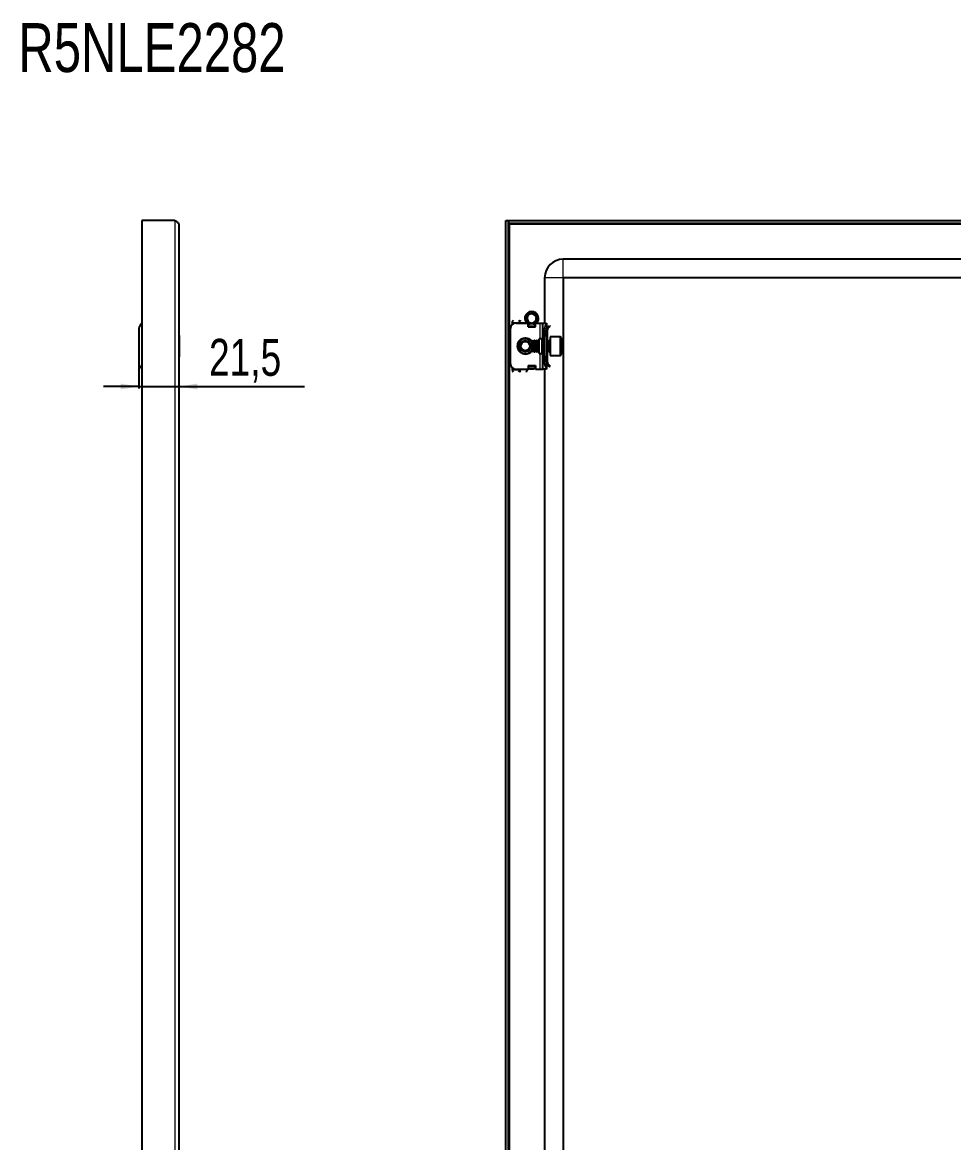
# Model space of a CAD drawing. Header units: millimetres. Extents: x -266 to 1713, y -979 to 1408.
# Drawn here: x 705 to 1209, y 802 to 1408 of the extents above; entities that cross this region are included whole.
import ezdxf

# ---------------------------------------------------------------- set-up
doc = ezdxf.new("R2010")
doc.units = ezdxf.units.MM
doc.layers.add('FORMAT', color=7, linetype='Continuous')
doc.styles.add('SLDTEXTSTYLE0', font='TXT', dxfattribs={"width": 0.75})
doc.dimstyles.new('SLDDIMSTYLE1', dxfattribs={"dimtxt": 20, "dimasz": 10, "dimexe": 0, "dimexo": 0.0625, "dimgap": 5, "dimtad": 2, "dimdec": 1, "dimrnd": 1e-09, "dimzin": 12, "dimdsep": 46, "dimtxsty": 'SLDTEXTSTYLE0', "dimsah": 1, "dimcen": 0.09, "dimadec": 0, "dimazin": 3, "dimtfac": 1, "dimtmove": 0, "dimatfit": 0, "dimfxl": 0, "dimfrac": 2, "dimtolj": 1, "dimtzin": 12, "dimarcsym": 0})

# ---------------------------------------------------------------- blocks, each defined once
blk = doc.blocks.new('_D_4')
at = {"layer": 'FORMAT'}
for p, q in [((768.38, 1223.24), (768.38, 1209.92)), ((768.38, 1210.92), (749.14, 1210.92)), ((768.38, 1210.92), (789.88, 1210.92)), ((789.88, 1210.92), (857.99, 1210.92))]:
    blk.add_line(p, q, dxfattribs=at)
for points in [[(768.38, 1210.92), (758.38, 1212.46), (758.38, 1209.38)], [(789.88, 1210.92), (799.88, 1209.38), (799.88, 1212.46)]]:
    blk.add_solid(points, dxfattribs=at)
at = {"layer": 'FORMAT', "insert": (806.27, 1236.7), "char_height": 20, "attachment_point": 1, "style": 'SLDTEXTSTYLE0'}
blk.add_mtext('21,5', dxfattribs=at)

msp = doc.modelspace()

# ---------------------------------------------------------------- linework, layer by layer
at = {"color": 7, "linetype": 'Continuous', "lineweight": 25}
for p, q in [((769.88, 1300.75), (769.88, -860.25)), ((787.78, 1300.75), (769.88, 1300.75)), ((789.88, 1298.65), (789.88, -858.15)), ((966.84, 1300.75), (968.34, 1300.75)), ((966.84, -860.25), (966.84, 1300.75)), ((968.34, -860.25), (968.34, 1300.75)), ((968.54, 1299.25), (968.54, 1300.75)), ((968.54, 1300.75), (1711.14, 1300.75)), ((968.54, 1299.25), (1711.14, 1299.25)), ((1681.84, 1279.75), (997.84, 1279.75)), ((987.84, 1269.75), (987.84, 1245.25)), ((997.84, 1269.75), (997.84, -829.25)), ((1681.84, 1269.75), (997.84, 1269.75)), ((977.84, 1247.84), (977.87, 1248.1)), ((977.84, 1247.64), (977.87, 1247.88)), ((977.84, 1247.84), (977.84, 1247.79)), ((977.86, 1248.05), (977.85, 1248)), ((977.89, 1248.26), (977.88, 1248.21)), ((977.93, 1248.45), (977.92, 1248.41)), ((977.93, 1248.45), (978, 1248.69)), ((977.98, 1248.64), (977.97, 1248.6)), ((978.64, 1249.78), (978.61, 1249.75)), ((979.22, 1250.27), (979.42, 1250.39)), ((979.39, 1250.38), (979.35, 1250.35)), ((979.4, 1250.31), (979.35, 1250.35)), ((979.39, 1250.38), (979.62, 1250.46)), ((979.58, 1250.47), (979.53, 1250.45)), ((979.77, 1250.55), (979.72, 1250.53)), ((979.77, 1250.55), (980, 1250.62)), ((979.96, 1250.62), (979.92, 1250.6)), ((980.15, 1250.67), (980.11, 1250.66)), ((981.04, 1250.74), (980.3, 1250.67)), ((982.54, 1250.23), (982.5, 1250.25)), ((982.71, 1250.1), (982.67, 1250.13)), ((982.86, 1249.97), (982.83, 1250)), ((983, 1249.83), (982.97, 1249.86)), ((983, 1249.83), (983.12, 1249.7)), ((983.12, 1249.71), (983.1, 1249.73)), ((983.13, 1248.62), (983.3, 1248.21)), ((768.38, 1242.25), (768.38, 1223.25)), ((969.34, 1223.25), (969.34, 1242.25)), ((970.34, 1245.5), (970.34, 1244.49)), ((972.34, 1245.25), (978.84, 1245.25)), ((977.84, 1247.64), (977.85, 1247.59)), ((977.86, 1247.44), (977.86, 1247.39)), ((977.88, 1247.25), (977.89, 1247.2)), ((977.92, 1247.07), (977.93, 1247.02)), ((977.97, 1246.89), (977.98, 1246.84)), ((978.03, 1246.71), (978.03, 1246.7)), ((978.62, 1245.74), (978.65, 1245.71)), ((978.75, 1245.6), (978.79, 1245.57)), ((978.84, 1243.25), (978.84, 1245.25)), ((979.04, 1244.46), (978.84, 1244.58)), ((978.84, 1243.25), (982.84, 1243.25)), ((978.9, 1245.46), (978.94, 1245.43)), ((979.04, 1243.25), (979.04, 1244.46)), ((979.06, 1245.34), (979.1, 1245.31)), ((979.09, 1244.87), (979.44, 1245.11)), ((979.59, 1244.87), (979.09, 1244.52)), ((979.09, 1244.52), (979.09, 1244.87)), ((979.09, 1243.6), (979.09, 1244.52)), ((979.09, 1243.25), (979.09, 1243.6)), ((979.23, 1245.22), (979.28, 1245.19)), ((979.41, 1245.11), (979.27, 1245.23)), ((979.41, 1245.11), (979.41, 1245.22)), ((979.41, 1245.11), (979.45, 1245.09)), ((979.59, 1244.87), (979.99, 1244.87)), ((979.77, 1244.95), (979.81, 1244.93)), ((979.95, 1244.89), (979.99, 1244.87)), ((980.12, 1244.84), (980.17, 1244.83)), ((981.29, 1244.79), (981.11, 1244.76)), ((981.44, 1244.81), (981.49, 1244.82)), ((981.68, 1244.87), (982.09, 1244.87)), ((982.59, 1244.52), (982.09, 1244.87)), ((982.38, 1245.17), (982.11, 1245.05)), ((982.19, 1245.16), (982.59, 1244.87)), ((982.59, 1244.87), (982.59, 1244.52)), ((982.84, 1244.58), (982.59, 1244.43)), ((982.59, 1244.52), (982.59, 1243.6)), ((982.59, 1243.6), (982.59, 1243.25)), ((982.84, 1243.25), (982.84, 1245.25)), ((982.84, 1245.25), (985.34, 1245.25)), ((983.11, 1245.78), (982.95, 1245.66)), ((983.61, 1246.63), (983.51, 1246.45)), ((983.62, 1246.63), (983.52, 1246.45)), ((983.68, 1246.77), (983.69, 1246.81)), ((983.73, 1246.95), (983.75, 1247)), ((983.84, 1247.55), (983.78, 1247.24)), ((983.78, 1247.14), (983.79, 1247.19)), ((983.82, 1247.35), (983.82, 1247.4)), ((983.84, 1247.75), (983.84, 1247.75)), ((983.84, 1247.55), (983.84, 1247.6)), ((985.34, 1245.25), (986.84, 1245.25)), ((986.84, 1245.25), (988.84, 1245.25)), ((986.84, 1242.25), (986.84, 1245.25)), ((986.84, 1223.25), (986.84, 1242.25)), ((987.84, 1223.25), (987.84, 1242.25)), ((988.84, 1245.25), (988.84, 1244.49)), ((988.84, 1244.49), (988.84, 1221.01)), ((988.84, 1244.16), (989.05, 1243.96)), ((989.34, 1243.25), (989.34, 1242.79)), ((989.43, 1242.91), (990.4, 1243.89)), ((989.78, 1242.56), (989.43, 1242.91)), ((989.78, 1242.56), (990.76, 1243.54)), ((990.4, 1243.89), (990.76, 1243.54)), ((790.13, 1238.54), (789.88, 1238.54)), ((790.13, 1238.54), (790.13, 1237.82)), ((790.13, 1237.82), (790.13, 1226.97)), ((981.4, 1235.75), (980.84, 1235.2)), ((981.45, 1235.75), (981.4, 1235.75)), ((981.4, 1235.75), (981.4, 1231.13)), ((981.84, 1235.2), (981.45, 1235.75)), ((981.45, 1235.75), (981.45, 1235.28)), ((982.23, 1235.75), (981.84, 1235.2)), ((982.45, 1235.75), (982.23, 1235.75)), ((982.23, 1235.75), (982.23, 1235.28)), ((982.84, 1235.2), (982.45, 1235.75)), ((982.45, 1235.75), (982.45, 1235.28)), ((983.23, 1235.75), (982.84, 1235.2)), ((983.45, 1235.75), (983.23, 1235.75)), ((983.23, 1235.75), (983.23, 1235.28)), ((983.84, 1235.2), (983.45, 1235.75)), ((983.45, 1235.75), (983.45, 1235.28)), ((984.23, 1235.75), (983.84, 1235.2)), ((984.45, 1235.75), (984.23, 1235.75)), ((984.23, 1235.75), (984.23, 1235.28)), ((984.84, 1235.2), (984.45, 1235.75)), ((984.45, 1235.75), (984.45, 1235.28)), ((986.34, 1236.75), (984.84, 1236.75)), ((984.84, 1228.75), (984.84, 1236.75)), ((989.34, 1241.5), (988.84, 1241.5)), ((988.84, 1238), (988.84, 1241.5)), ((989.34, 1238), (988.84, 1238)), ((989.23, 1235.75), (988.84, 1235.2)), ((989.45, 1235.75), (989.23, 1235.75)), ((989.23, 1235.75), (989.23, 1235.28)), ((989.34, 1238), (989.34, 1241.5)), ((989.34, 1235.75), (989.34, 1238)), ((989.84, 1235.2), (989.45, 1235.75)), ((989.45, 1235.75), (989.45, 1235.28)), ((990.23, 1235.75), (989.84, 1235.2)), ((990.59, 1235.75), (990.23, 1235.75)), ((990.23, 1235.75), (990.23, 1235.28)), ((996.24, 1237.75), (990.84, 1237.75)), ((990.84, 1237.75), (990.84, 1230.06)), ((996.84, 1237.15), (996.84, 1230.38)), ((980.84, 1235.2), (980.84, 1231.43)), ((980.84, 1231.43), (980.84, 1230.3)), ((980.84, 1230.3), (981.4, 1229.75)), ((981.4, 1231.13), (981.4, 1229.75)), ((981.4, 1229.75), (981.45, 1229.75)), ((981.45, 1235.28), (981.45, 1229.75)), ((981.45, 1229.75), (981.84, 1230.3)), ((981.84, 1235.2), (981.84, 1234.81)), ((981.84, 1234.81), (981.84, 1230.3)), ((981.84, 1230.3), (982.23, 1229.75)), ((982.23, 1235.28), (982.23, 1229.75)), ((982.23, 1229.75), (982.45, 1229.75)), ((982.45, 1235.28), (982.45, 1229.75)), ((982.45, 1229.75), (982.84, 1230.3)), ((982.84, 1235.2), (982.84, 1234.81)), ((982.84, 1234.81), (982.84, 1230.3)), ((982.84, 1230.3), (983.23, 1229.75)), ((983.23, 1235.28), (983.23, 1229.75)), ((983.23, 1229.75), (983.45, 1229.75)), ((983.45, 1235.28), (983.45, 1229.75)), ((983.45, 1229.75), (983.84, 1230.3)), ((983.84, 1235.2), (983.84, 1234.81)), ((983.84, 1234.81), (983.84, 1230.3)), ((983.84, 1230.3), (984.23, 1229.75)), ((984.23, 1235.28), (984.23, 1229.75)), ((984.23, 1229.75), (984.45, 1229.75)), ((984.45, 1235.28), (984.45, 1229.75)), ((984.45, 1229.75), (984.84, 1230.3)), ((988.84, 1230.3), (989.23, 1229.75)), ((989.23, 1235.28), (989.23, 1229.75)), ((989.23, 1229.75), (989.45, 1229.75)), ((989.34, 1227.5), (989.34, 1229.75)), ((989.45, 1235.28), (989.45, 1229.75)), ((989.45, 1229.75), (989.84, 1230.3)), ((989.84, 1235.2), (989.84, 1234.81)), ((989.84, 1234.81), (989.84, 1230.3)), ((989.84, 1230.3), (990.23, 1229.75)), ((990.23, 1235.28), (990.23, 1229.75)), ((990.23, 1229.75), (990.59, 1229.75)), ((990.84, 1230.06), (990.84, 1227.75)), ((996.84, 1230.38), (996.84, 1228.35)), ((789.88, 1226.97), (790.13, 1226.97)), ((984.84, 1228.75), (986.34, 1228.75)), ((988.84, 1227.5), (989.34, 1227.5)), ((988.84, 1224), (988.84, 1227.5)), ((989.34, 1224), (988.84, 1224)), ((989.34, 1224), (989.34, 1227.5)), ((990.84, 1227.75), (996.24, 1227.75)), ((970.34, 1221.01), (970.34, 1220)), ((972.34, 1220.25), (978.84, 1220.25)), ((978.34, 1220.25), (978.34, 1220)), ((978.84, 1222.25), (978.84, 1220.25)), ((978.84, 1222.25), (982.84, 1222.25)), ((978.84, 1220.37), (979.04, 1220.37)), ((979.04, 1220.37), (979.04, 1222.25)), ((979.09, 1221.9), (979.09, 1222.25)), ((979.09, 1220.98), (979.09, 1221.9)), ((979.09, 1220.63), (979.09, 1220.98)), ((979.09, 1220.98), (979.59, 1220.63)), ((979.59, 1220.28), (979.09, 1220.63)), ((979.59, 1220.63), (979.59, 1220.28)), ((982.09, 1220.63), (979.59, 1220.63)), ((982.09, 1220.28), (979.59, 1220.28)), ((982.09, 1220.63), (982.59, 1220.98)), ((982.09, 1220.28), (982.09, 1220.63)), ((982.59, 1220.63), (982.09, 1220.28)), ((982.59, 1222.25), (982.59, 1221.9)), ((982.59, 1221.9), (982.59, 1220.98)), ((982.59, 1220.98), (982.59, 1220.63)), ((982.84, 1222.25), (982.84, 1220.25)), ((982.84, 1220.25), (985.34, 1220.25)), ((985.34, 1220.25), (986.84, 1220.25)), ((986.84, 1220.25), (986.84, 1223.25)), ((988.84, 1220.25), (986.84, 1220.25)), ((987.84, 1220.25), (987.84, 545.25)), ((989.05, 1221.54), (988.84, 1221.34)), ((988.84, 1221.01), (988.84, 1220.25)), ((989.34, 1222.25), (989.34, 1222.64)), ((989.78, 1222.94), (989.43, 1222.59)), ((989.43, 1222.59), (990.4, 1221.61)), ((989.78, 1222.94), (990.76, 1221.96)), ((990.4, 1221.61), (990.76, 1221.96))]:
    msp.add_line(p, q, dxfattribs=at)
at = {"color": 8, "linetype": 'Continuous', "lineweight": 18}
for p, q in [((787.78, 1300.75), (787.78, -860.25)), ((968.94, -858.15), (968.94, 1298.65)), ((968.94, 1298.65), (1710.74, 1298.65)), ((997.84, 1269.75), (997.84, 1279.75)), ((997.84, 1269.75), (987.84, 1269.75)), ((970.34, 1245.5), (974.34, 1245.5)), ((974.34, 1245.5), (977.84, 1245.5)), ((982.59, 1243.6), (979.09, 1243.6)), ((985.34, 1236.75), (985.34, 1245.25)), ((987.84, 1242.25), (986.84, 1242.25)), ((988.84, 1243.75), (989.05, 1243.96)), ((988.84, 1243.25), (989.34, 1243.25)), ((986.34, 1228.75), (986.34, 1236.75)), ((990.59, 1229.75), (990.59, 1235.75)), ((996.24, 1230.06), (996.24, 1237.75)), ((996.24, 1227.75), (996.24, 1230.06)), ((985.34, 1220.25), (985.34, 1228.75)), ((970.34, 1220), (974.34, 1220)), ((978.34, 1220), (974.34, 1220)), ((979.09, 1221.9), (982.59, 1221.9)), ((986.84, 1223.25), (987.84, 1223.25)), ((988.84, 1222.25), (989.34, 1222.25)), ((988.84, 1221.75), (989.05, 1221.54))]:
    msp.add_line(p, q, dxfattribs=at)
at = {"color": 7, "linetype": 'Continuous', "lineweight": 25}
for radius in [3, 2.76, 2.45]:
    msp.add_circle((977.34, 1232.75), radius, dxfattribs=at)
for centre, radius, start, end in [((997.84, 1269.75), 10, 90, 180), ((980.84, 1247.75), 3.75, 0, 221.81031), ((980.84, 1247.75), 2.5, 168.59442, 228.59442), ((980.84, 1247.75), 2.5, 108.59442, 168.59442), ((980.84, 1247.75), 2.5, 75.88813, 108.59442), ((980.84, 1247.75), 3, 59.92857, 86.21929), ((980.84, 1247.75), 3, 360, 40.74374), ((980.84, 1247.75), 2.5, 348.59442, 10.51652), ((771.38, 1242.25), 3, 120, 180), ((972.34, 1242.25), 3, 90, 180), ((980.84, 1247.75), 2.5, 228.59442, 288.59442), ((980.84, 1247.75), 2.5, 288.59442, 348.59442), ((980.84, 1247.75), 3.75, 318.18969, 0), ((990.84, 1242.25), 3, 131.81031, 180), ((988.34, 1243.25), 1, 360, 45), ((977.34, 1232.75), 4, 90, 331.04498), ((977.34, 1232.75), 4, 28.95502, 90), ((986.34, 1237.25), 0.5, 270, 0), ((990.59, 1236), 0.25, 270, 0), ((996.24, 1237.15), 0.6, 0, 90), ((990.59, 1229.5), 0.25, 360, 90), ((986.34, 1228.25), 0.5, 0, 90), ((996.24, 1228.35), 0.6, 270, 360), ((771.38, 1223.25), 3, 180, 240), ((972.34, 1223.25), 3, 180, 270), ((990.84, 1223.25), 3, 180, 228.18969), ((988.34, 1222.25), 1, 315, 360)]:
    msp.add_arc(centre, radius, start, end, dxfattribs=at)
at = {"color": 8, "linetype": 'Continuous', "lineweight": 18}
for start, end in [(35.46217, 270), (270, 324.53783)]:
    msp.add_arc((977.34, 1232.75), 4.5, start, end, dxfattribs=at)
at = {"color": 7, "linetype": 'Continuous', "lineweight": 25}
for points, knots in [([(787.78, 1300.75), (788.06, 1300.57), (788.62, 1300.22), (789.32, 1299.68), (789.79, 1299.16), (789.85, 1298.82), (789.88, 1298.65)], [0, 0, 0, 0, 0.2547568, 0.5096489, 0.7645419, 1, 1, 1, 1]), ([(968.54, 1299.64), (968.53, 1299.67), (968.39, 1300.04), (968.37, 1300.41), (968.34, 1300.75)], [0, 0, 0, 0, 0.09093, 1, 1, 1, 1]), ([(968.94, 1298.65), (968.86, 1298.83), (968.76, 1299.03), (968.69, 1299.23), (968.68, 1299.25)], [0, 0, 0, 0, 0.908361, 1, 1, 1, 1]), ([(977.84, 1247.84), (977.88, 1247.86), (977.94, 1247.89), (978.04, 1247.91), (978.12, 1247.92), (978.17, 1247.91), (978.19, 1247.91)], [0, 0, 0, 0, 0.293779, 0.558982, 0.818494, 1, 1, 1, 1]), ([(978.07, 1247.82), (978.05, 1247.82), (978, 1247.83), (977.93, 1247.82), (977.87, 1247.8), (977.84, 1247.79)], [0, 0, 0, 0, 0.236131, 0.613435, 1, 1, 1, 1]), ([(978.24, 1247.95), (978.23, 1247.95), (978.2, 1247.98), (978.13, 1248), (978.03, 1248.02), (977.94, 1248.02), (977.88, 1248.01), (977.85, 1248)], [0, 0, 0, 0, 0.050156, 0.304513, 0.55888, 0.776903, 1, 1, 1, 1]), ([(977.86, 1248.05), (977.89, 1248.06), (977.96, 1248.09), (978.05, 1248.1), (978.14, 1248.1), (978.23, 1248.08), (978.28, 1248.06), (978.3, 1248.04), (978.31, 1248.04)], [0, 0, 0, 0, 0.227908, 0.430276, 0.627707, 0.816134, 0.99284, 1, 1, 1, 1]), ([(978.32, 1248.07), (978.3, 1248.09), (978.24, 1248.13), (978.16, 1248.17), (978.06, 1248.2), (977.97, 1248.21), (977.91, 1248.21), (977.88, 1248.21)], [0, 0, 0, 0, 0.19243, 0.403622, 0.614801, 0.805152, 1, 1, 1, 1]), ([(977.89, 1248.26), (977.92, 1248.26), (977.99, 1248.28), (978.08, 1248.28), (978.17, 1248.27), (978.25, 1248.24), (978.31, 1248.2), (978.35, 1248.17), (978.36, 1248.15)], [0, 0, 0, 0, 0.205811, 0.38496, 0.558827, 0.724121, 0.878934, 1, 1, 1, 1]), ([(978.35, 1248.2), (978.33, 1248.22), (978.28, 1248.27), (978.2, 1248.33), (978.11, 1248.37), (978.02, 1248.4), (977.95, 1248.41), (977.92, 1248.41)], [0, 0, 0, 0, 0.183111, 0.381533, 0.579913, 0.787111, 1, 1, 1, 1]), ([(977.93, 1248.45), (977.96, 1248.46), (978.03, 1248.47), (978.12, 1248.45), (978.2, 1248.43), (978.27, 1248.39), (978.33, 1248.34), (978.36, 1248.3), (978.38, 1248.28)], [0, 0, 0, 0, 0.207037, 0.38272, 0.55212, 0.712365, 0.86221, 1, 1, 1, 1]), ([(977.97, 1248.58), (977.97, 1248.6), (977.99, 1248.72), (978.04, 1248.82), (978.08, 1248.9)], [0, 0, 0, 0, 0.218168, 1, 1, 1, 1]), ([(978.39, 1248.29), (978.38, 1248.31), (978.35, 1248.35), (978.3, 1248.42), (978.22, 1248.49), (978.14, 1248.54), (978.05, 1248.58), (977.99, 1248.59), (977.97, 1248.6)], [0, 0, 0, 0, 0.112687, 0.266978, 0.464332, 0.661607, 0.829157, 1, 1, 1, 1]), ([(977.98, 1248.64), (978.12, 1248.98), (978.4, 1249.64), (978.96, 1250.08), (979.24, 1250.29)], [0, 0, 0, 0, 0.513722, 1, 1, 1, 1]), ([(977.98, 1248.64), (978.01, 1248.64), (978.07, 1248.64), (978.15, 1248.62), (978.23, 1248.58), (978.29, 1248.53), (978.34, 1248.47), (978.38, 1248.42), (978.39, 1248.38), (978.4, 1248.36)], [0, 0, 0, 0, 0.1648015, 0.3286622, 0.485343, 0.633184, 0.7714895, 0.9006567, 1, 1, 1, 1]), ([(978.39, 1248.24), (978.38, 1248.22), (978.36, 1248.14), (978.31, 1248.04), (978.24, 1247.95), (978.18, 1247.89), (978.11, 1247.84), (978.05, 1247.81), (978.02, 1247.79), (978.01, 1247.79)], [0, 0, 0, 0, 0.1251657, 0.3367685, 0.4886747, 0.6403706, 0.7919615, 0.9435026, 1, 1, 1, 1]), ([(978.01, 1247.79), (978.01, 1247.72), (978.03, 1247.32), (978.21, 1246.65), (978.57, 1246.18), (978.74, 1245.95)], [0, 0, 0, 0, 0.108003, 0.585763, 1, 1, 1, 1]), ([(979.38, 1250.3), (979.31, 1250.25), (978.96, 1250.02), (978.47, 1249.52), (978.24, 1248.96), (978.14, 1248.72)], [0, 0, 0, 0, 0.128781, 0.613629, 1, 1, 1, 1]), ([(978.14, 1248.72), (978.15, 1248.72), (978.18, 1248.71), (978.23, 1248.68), (978.29, 1248.63), (978.34, 1248.58), (978.38, 1248.5), (978.41, 1248.4), (978.4, 1248.3), (978.39, 1248.25), (978.39, 1248.24)], [0, 0, 0, 0, 0.022761, 0.192243, 0.346896, 0.477535, 0.588677, 0.783334, 0.968624, 1, 1, 1, 1]), ([(978.41, 1248.32), (978.4, 1248.35), (978.39, 1248.41), (978.35, 1248.5), (978.3, 1248.57), (978.25, 1248.64), (978.19, 1248.69), (978.15, 1248.71), (978.14, 1248.72)], [0, 0, 0, 0, 0.182737, 0.363423, 0.543947, 0.724373, 0.904747, 1, 1, 1, 1]), ([(980.05, 1250.12), (980.03, 1250.12), (979.99, 1250.1), (979.91, 1250.09), (979.81, 1250.09), (979.72, 1250.1), (979.63, 1250.13), (979.55, 1250.16), (979.47, 1250.21), (979.42, 1250.26), (979.39, 1250.29), (979.38, 1250.3)], [0, 0, 0, 0, 0.0429601, 0.1733, 0.2742626, 0.4010814, 0.5277159, 0.6542588, 0.7807587, 0.9368521, 1, 1, 1, 1]), ([(979.39, 1250.38), (979.42, 1250.36), (979.48, 1250.32), (979.55, 1250.25), (979.6, 1250.19), (979.61, 1250.15), (979.62, 1250.14)], [0, 0, 0, 0, 0.319514, 0.608493, 0.891527, 1, 1, 1, 1]), ([(979.69, 1250.11), (979.69, 1250.11), (979.69, 1250.15), (979.67, 1250.22), (979.64, 1250.31), (979.59, 1250.39), (979.55, 1250.43), (979.53, 1250.45)], [0, 0, 0, 0, 0.00279, 0.269575, 0.536371, 0.765499, 1, 1, 1, 1]), ([(979.58, 1250.47), (979.61, 1250.45), (979.66, 1250.41), (979.72, 1250.33), (979.77, 1250.25), (979.79, 1250.17), (979.8, 1250.12), (979.8, 1250.09)], [0, 0, 0, 0, 0.234253, 0.442787, 0.646465, 0.841043, 1, 1, 1, 1]), ([(979.83, 1250.09), (979.84, 1250.12), (979.85, 1250.18), (979.84, 1250.28), (979.81, 1250.37), (979.78, 1250.46), (979.74, 1250.51), (979.72, 1250.53)], [0, 0, 0, 0, 0.181695, 0.396783, 0.61186, 0.803681, 1, 1, 1, 1]), ([(979.77, 1250.55), (979.8, 1250.53), (979.84, 1250.48), (979.9, 1250.4), (979.93, 1250.31), (979.94, 1250.23), (979.94, 1250.16), (979.93, 1250.11), (979.93, 1250.1)], [0, 0, 0, 0, 0.208724, 0.39105, 0.568219, 0.73683, 0.894853, 1, 1, 1, 1]), ([(979.95, 1250.1), (979.96, 1250.11), (979.97, 1250.15), (979.99, 1250.22), (980, 1250.32), (979.99, 1250.42), (979.96, 1250.52), (979.93, 1250.57), (979.92, 1250.6)], [0, 0, 0, 0, 0.043388, 0.23288, 0.422274, 0.611632, 0.803279, 1, 1, 1, 1]), ([(979.96, 1250.62), (979.98, 1250.59), (980.03, 1250.54), (980.06, 1250.45), (980.08, 1250.37), (980.09, 1250.28), (980.07, 1250.21), (980.06, 1250.15), (980.04, 1250.13), (980.04, 1250.12)], [0, 0, 0, 0, 0.198483, 0.367712, 0.531083, 0.685778, 0.830503, 0.965152, 1, 1, 1, 1]), ([(980.3, 1250.67), (980.3, 1250.66), (980.32, 1250.61), (980.34, 1250.54), (980.34, 1250.45), (980.32, 1250.38), (980.29, 1250.3), (980.22, 1250.22), (980.13, 1250.15), (980.07, 1250.13), (980.05, 1250.12)], [0, 0, 0, 0, 0.098631, 0.238541, 0.378532, 0.49895, 0.601027, 0.777401, 0.9101, 1, 1, 1, 1]), ([(980.06, 1250.14), (980.08, 1250.16), (980.1, 1250.21), (980.13, 1250.3), (980.15, 1250.4), (980.15, 1250.52), (980.12, 1250.61), (980.11, 1250.66)], [0, 0, 0, 0, 0.13286, 0.29106, 0.491007, 0.69089, 1, 1, 1, 1]), ([(980.15, 1250.67), (980.17, 1250.64), (980.2, 1250.59), (980.22, 1250.51), (980.23, 1250.42), (980.22, 1250.35), (980.2, 1250.25), (980.15, 1250.19), (980.13, 1250.16)], [0, 0, 0, 0, 0.16279, 0.324686, 0.479688, 0.626058, 0.76302, 1, 1, 1, 1]), ([(980.14, 1250.17), (980.15, 1250.17), (980.18, 1250.2), (980.22, 1250.26), (980.26, 1250.34), (980.29, 1250.43), (980.3, 1250.52), (980.31, 1250.61), (980.3, 1250.65), (980.3, 1250.67)], [0, 0, 0, 0, 0.036757, 0.196192, 0.355485, 0.51469, 0.719746, 0.882005, 1, 1, 1, 1]), ([(981.45, 1250.17), (981.74, 1250.12), (982.03, 1250.07), (982.3, 1249.94), (982.31, 1249.94)], [0, 0, 0, 0, 0.965671, 1, 1, 1, 1]), ([(981.45, 1250.17), (981.55, 1250.14), (981.68, 1250.08), (981.81, 1250.01), (981.85, 1249.98)], [0, 0, 0, 0, 0.681733, 1, 1, 1, 1]), ([(981.85, 1249.98), (981.92, 1249.95), (982.25, 1249.79), (982.76, 1249.37), (983.01, 1248.87), (983.13, 1248.62)], [0, 0, 0, 0, 0.130652, 0.560007, 1, 1, 1, 1]), ([(982.31, 1249.94), (982.3, 1249.95), (982.29, 1250), (982.29, 1250.07), (982.29, 1250.16), (982.31, 1250.26), (982.33, 1250.32), (982.35, 1250.35)], [0, 0, 0, 0, 0.113604, 0.31095, 0.508229, 0.75166, 1, 1, 1, 1]), ([(982.36, 1250.34), (982.36, 1250.3), (982.36, 1250.23), (982.33, 1250.13), (982.31, 1250.07), (982.29, 1250.05), (982.29, 1250.05)], [0, 0, 0, 0, 0.357139, 0.680979, 0.998183, 1, 1, 1, 1]), ([(982.3, 1249.96), (982.32, 1249.98), (982.37, 1250.02), (982.43, 1250.09), (982.47, 1250.17), (982.49, 1250.22), (982.5, 1250.25)], [0, 0, 0, 0, 0.228254, 0.510351, 0.752319, 1, 1, 1, 1]), ([(982.91, 1249.53), (982.89, 1249.53), (982.85, 1249.52), (982.76, 1249.51), (982.67, 1249.52), (982.58, 1249.56), (982.5, 1249.61), (982.41, 1249.7), (982.34, 1249.81), (982.32, 1249.9), (982.31, 1249.94)], [0, 0, 0, 0, 0.0736464, 0.1695635, 0.351373, 0.4388934, 0.519676, 0.6829056, 0.8511995, 1, 1, 1, 1]), ([(982.54, 1250.23), (982.53, 1250.19), (982.53, 1250.12), (982.49, 1250.03), (982.44, 1249.95), (982.39, 1249.89), (982.35, 1249.86), (982.34, 1249.85)], [0, 0, 0, 0, 0.240212, 0.454711, 0.664287, 0.864517, 1, 1, 1, 1]), ([(982.35, 1249.81), (982.38, 1249.82), (982.43, 1249.85), (982.51, 1249.91), (982.58, 1249.97), (982.63, 1250.05), (982.65, 1250.11), (982.67, 1250.13)], [0, 0, 0, 0, 0.172104, 0.391099, 0.610089, 0.802801, 1, 1, 1, 1]), ([(982.71, 1250.1), (982.7, 1250.07), (982.68, 1250), (982.64, 1249.91), (982.58, 1249.84), (982.52, 1249.79), (982.46, 1249.75), (982.42, 1249.74), (982.4, 1249.73)], [0, 0, 0, 0, 0.209239, 0.392702, 0.571062, 0.740844, 0.899958, 1, 1, 1, 1]), ([(982.41, 1249.71), (982.42, 1249.71), (982.47, 1249.72), (982.54, 1249.74), (982.63, 1249.79), (982.71, 1249.85), (982.78, 1249.92), (982.81, 1249.97), (982.83, 1250)], [0, 0, 0, 0, 0.0505, 0.241124, 0.431653, 0.622154, 0.808692, 1, 1, 1, 1]), ([(982.86, 1249.97), (982.85, 1249.94), (982.83, 1249.87), (982.77, 1249.8), (982.71, 1249.73), (982.64, 1249.69), (982.57, 1249.66), (982.51, 1249.64), (982.48, 1249.64), (982.48, 1249.64)], [0, 0, 0, 0, 0.198035, 0.367663, 0.531495, 0.686664, 0.831818, 0.981917, 1, 1, 1, 1]), ([(982.49, 1249.63), (982.49, 1249.63), (982.53, 1249.63), (982.59, 1249.64), (982.68, 1249.66), (982.76, 1249.69), (982.84, 1249.73), (982.91, 1249.79), (982.95, 1249.84), (982.97, 1249.86)], [0, 0, 0, 0, 0.018281, 0.175639, 0.332896, 0.490097, 0.647274, 0.821632, 1, 1, 1, 1]), ([(983, 1249.83), (982.99, 1249.81), (982.96, 1249.75), (982.9, 1249.69), (982.83, 1249.64), (982.76, 1249.6), (982.69, 1249.58), (982.61, 1249.57), (982.56, 1249.58), (982.54, 1249.59)], [0, 0, 0, 0, 0.159446, 0.318034, 0.469983, 0.61348, 0.747649, 0.872856, 1, 1, 1, 1]), ([(982.55, 1249.58), (982.58, 1249.57), (982.64, 1249.56), (982.73, 1249.56), (982.8, 1249.57), (982.89, 1249.59), (982.99, 1249.64), (983.06, 1249.69), (983.1, 1249.73)], [0, 0, 0, 0, 0.149407, 0.278563, 0.407661, 0.536722, 0.727045, 1, 1, 1, 1]), ([(983.12, 1249.71), (983.1, 1249.68), (983.07, 1249.64), (983, 1249.58), (982.95, 1249.55), (982.92, 1249.53), (982.91, 1249.53)], [0, 0, 0, 0, 0.315056, 0.630194, 0.945514, 1, 1, 1, 1]), ([(982.91, 1249.53), (982.94, 1249.51), (983.18, 1249.29), (983.53, 1248.83), (983.77, 1248.22), (983.82, 1247.87), (983.84, 1247.75)], [0, 0, 0, 0, 0.050685, 0.485619, 0.826643, 1, 1, 1, 1]), ([(983.35, 1247.42), (983.36, 1247.53), (983.37, 1247.79), (983.33, 1248.05), (983.3, 1248.21)], [0, 0, 0, 0, 0.408521, 1, 1, 1, 1]), ([(970.34, 1245.5), (970.44, 1245.74), (970.63, 1246.23), (970.82, 1246.63), (970.91, 1246.82)], [0, 0, 0, 0, 0.502065, 1, 1, 1, 1]), ([(973.77, 1246.81), (973.85, 1246.66), (974.02, 1246.31), (974.22, 1245.82), (974.33, 1245.54), (974.34, 1245.5)], [0, 0, 0, 0, 0.415483, 0.917152, 1, 1, 1, 1]), ([(974.34, 1245.5), (974.44, 1245.74), (974.63, 1246.23), (974.82, 1246.63), (974.91, 1246.82)], [0, 0, 0, 0, 0.502065, 1, 1, 1, 1]), ([(978.62, 1245.74), (978.5, 1245.89), (978.21, 1246.24), (977.92, 1246.9), (977.87, 1247.41), (977.84, 1247.66)], [0, 0, 0, 0, 0.2741631, 0.6396029, 1, 1, 1, 1]), ([(977.95, 1247.01), (977.94, 1247.05), (977.88, 1247.2), (977.86, 1247.36), (977.86, 1247.48)], [0, 0, 0, 0, 0.2829098, 1, 1, 1, 1]), ([(978.15, 1246.45), (978.13, 1246.48), (978.04, 1246.62), (978, 1246.78), (977.96, 1246.91)], [0, 0, 0, 0, 0.192577, 1, 1, 1, 1]), ([(978.53, 1245.87), (978.49, 1245.91), (978.35, 1246.04), (978.26, 1246.22), (978.2, 1246.34)], [0, 0, 0, 0, 0.288707, 1, 1, 1, 1]), ([(978.62, 1245.74), (978.63, 1245.76), (978.67, 1245.81), (978.73, 1245.87), (978.8, 1245.91), (978.87, 1245.94), (978.95, 1245.96), (979.01, 1245.96), (979.05, 1245.95), (979.06, 1245.94)], [0, 0, 0, 0, 0.169226, 0.337427, 0.497935, 0.649179, 0.790582, 0.922688, 1, 1, 1, 1]), ([(979.11, 1245.9), (979.1, 1245.91), (979.03, 1245.91), (978.94, 1245.89), (978.82, 1245.85), (978.73, 1245.79), (978.68, 1245.74), (978.65, 1245.71)], [0, 0, 0, 0, 0.046579, 0.362688, 0.551736, 0.740753, 1, 1, 1, 1]), ([(978.74, 1245.95), (978.75, 1245.96), (978.78, 1245.97), (978.83, 1245.99), (978.92, 1246), (979.02, 1245.98), (979.12, 1245.93), (979.17, 1245.89), (979.19, 1245.88)], [0, 0, 0, 0, 0.045866, 0.230744, 0.387461, 0.658246, 0.861978, 1, 1, 1, 1]), ([(979.11, 1245.94), (979.07, 1245.95), (979.01, 1245.97), (978.92, 1245.98), (978.83, 1245.97), (978.77, 1245.96), (978.74, 1245.95)], [0, 0, 0, 0, 0.251795, 0.502165, 0.752314, 1, 1, 1, 1]), ([(978.75, 1245.6), (978.77, 1245.63), (978.79, 1245.69), (978.85, 1245.76), (978.92, 1245.82), (978.99, 1245.86), (979.06, 1245.88), (979.11, 1245.88), (979.13, 1245.88)], [0, 0, 0, 0, 0.211659, 0.390361, 0.562352, 0.724819, 0.876696, 1, 1, 1, 1]), ([(979.2, 1245.83), (979.17, 1245.82), (979.1, 1245.81), (979.01, 1245.77), (978.92, 1245.72), (978.85, 1245.65), (978.81, 1245.6), (978.79, 1245.57)], [0, 0, 0, 0, 0.190996, 0.383798, 0.576553, 0.78528, 1, 1, 1, 1]), ([(978.9, 1245.46), (978.91, 1245.5), (978.93, 1245.56), (978.98, 1245.65), (979.04, 1245.71), (979.1, 1245.76), (979.16, 1245.8), (979.2, 1245.8), (979.21, 1245.8)], [0, 0, 0, 0, 0.219212, 0.409339, 0.593597, 0.768568, 0.932394, 1, 1, 1, 1]), ([(979.3, 1245.74), (979.3, 1245.74), (979.26, 1245.74), (979.2, 1245.71), (979.11, 1245.65), (979.04, 1245.59), (978.98, 1245.52), (978.95, 1245.46), (978.94, 1245.43)], [0, 0, 0, 0, 0.002693, 0.20821, 0.413641, 0.619057, 0.807274, 1, 1, 1, 1]), ([(979.06, 1245.34), (979.07, 1245.37), (979.08, 1245.44), (979.12, 1245.53), (979.17, 1245.6), (979.23, 1245.66), (979.28, 1245.7), (979.31, 1245.71), (979.32, 1245.72)], [0, 0, 0, 0, 0.222831, 0.420099, 0.612409, 0.79585, 0.967895, 1, 1, 1, 1]), ([(979.36, 1245.62), (979.35, 1245.61), (979.31, 1245.59), (979.25, 1245.54), (979.18, 1245.47), (979.13, 1245.39), (979.11, 1245.33), (979.1, 1245.31)], [0, 0, 0, 0, 0.084965, 0.329338, 0.573716, 0.784411, 1, 1, 1, 1]), ([(979.19, 1245.88), (979.2, 1245.87), (979.24, 1245.83), (979.29, 1245.77), (979.33, 1245.69), (979.37, 1245.6), (979.39, 1245.51), (979.4, 1245.46), (979.4, 1245.43)], [0, 0, 0, 0, 0.066273, 0.267344, 0.423096, 0.618734, 0.814089, 1, 1, 1, 1]), ([(979.23, 1245.22), (979.24, 1245.25), (979.24, 1245.32), (979.27, 1245.42), (979.32, 1245.5), (979.35, 1245.55), (979.37, 1245.57), (979.37, 1245.57)], [0, 0, 0, 0, 0.275174, 0.5228455, 0.7652252, 0.9970202, 1, 1, 1, 1]), ([(979.4, 1245.44), (979.38, 1245.41), (979.34, 1245.36), (979.3, 1245.28), (979.28, 1245.22), (979.28, 1245.19)], [0, 0, 0, 0, 0.36332, 0.677837, 1, 1, 1, 1]), ([(979.48, 1245.41), (979.48, 1245.4), (979.48, 1245.37), (979.47, 1245.3), (979.44, 1245.21), (979.41, 1245.15), (979.39, 1245.12)], [0, 0, 0, 0, 0.058255, 0.305509, 0.64716, 1, 1, 1, 1]), ([(981.44, 1244.81), (981.41, 1244.8), (981.09, 1244.74), (980.45, 1244.73), (979.79, 1244.92), (979.46, 1245.09), (979.39, 1245.12)], [0, 0, 0, 0, 0.044285, 0.46488, 0.894202, 1, 1, 1, 1]), ([(979.4, 1245.43), (979.46, 1245.4), (979.79, 1245.22), (980.46, 1245.04), (981.08, 1245.08), (981.37, 1245.15), (981.37, 1245.15)], [0, 0, 0, 0, 0.102158, 0.551599, 0.99962, 1, 1, 1, 1]), ([(980.33, 1244.81), (980.28, 1244.81), (980.14, 1244.82), (980, 1244.87), (979.91, 1244.9)], [0, 0, 0, 0, 0.317385, 1, 1, 1, 1]), ([(981.01, 1244.78), (980.94, 1244.77), (980.77, 1244.74), (980.6, 1244.76), (980.5, 1244.77)], [0, 0, 0, 0, 0.399625, 1, 1, 1, 1]), ([(981.37, 1245.15), (981.38, 1245.16), (981.4, 1245.21), (981.47, 1245.29), (981.56, 1245.35), (981.62, 1245.37), (981.64, 1245.38)], [0, 0, 0, 0, 0.153621, 0.528305, 0.811762, 1, 1, 1, 1]), ([(981.52, 1245.32), (981.49, 1245.3), (981.44, 1245.26), (981.4, 1245.2), (981.38, 1245.16), (981.37, 1245.15)], [0, 0, 0, 0, 0.41332, 0.833507, 1, 1, 1, 1]), ([(981.44, 1244.81), (981.43, 1244.84), (981.41, 1244.89), (981.39, 1244.97), (981.39, 1245.06), (981.4, 1245.13), (981.44, 1245.22), (981.48, 1245.28), (981.51, 1245.31)], [0, 0, 0, 0, 0.162579, 0.32416, 0.478216, 0.623372, 0.759205, 1, 1, 1, 1]), ([(981.55, 1245.31), (981.55, 1245.31), (981.52, 1245.27), (981.49, 1245.18), (981.46, 1245.07), (981.46, 1244.98), (981.46, 1244.9), (981.48, 1244.85), (981.49, 1244.82)], [0, 0, 0, 0, 0.001313, 0.309582, 0.493731, 0.677835, 0.837663, 1, 1, 1, 1]), ([(981.63, 1244.85), (981.61, 1244.88), (981.57, 1244.94), (981.54, 1245.03), (981.53, 1245.11), (981.53, 1245.19), (981.55, 1245.27), (981.57, 1245.32), (981.59, 1245.35), (981.6, 1245.36)], [0, 0, 0, 0, 0.195461, 0.359649, 0.517607, 0.666788, 0.806268, 0.936243, 1, 1, 1, 1]), ([(981.67, 1245.37), (981.66, 1245.34), (981.64, 1245.29), (981.62, 1245.2), (981.61, 1245.11), (981.62, 1245), (981.65, 1244.92), (981.67, 1244.87)], [0, 0, 0, 0, 0.147065, 0.321231, 0.495346, 0.669443, 1, 1, 1, 1]), ([(981.63, 1244.85), (981.64, 1244.86), (981.65, 1244.86), (981.67, 1244.87), (981.67, 1244.87)], [0, 0, 0, 0, 0.478977, 1, 1, 1, 1]), ([(981.64, 1245.38), (981.65, 1245.38), (981.7, 1245.4), (981.78, 1245.41), (981.88, 1245.41), (981.95, 1245.4), (981.99, 1245.39), (982, 1245.39)], [0, 0, 0, 0, 0.099011, 0.388276, 0.61301, 0.895384, 1, 1, 1, 1]), ([(981.82, 1244.91), (981.8, 1244.94), (981.75, 1244.99), (981.71, 1245.08), (981.68, 1245.16), (981.67, 1245.24), (981.67, 1245.31), (981.69, 1245.35), (981.69, 1245.37)], [0, 0, 0, 0, 0.213002, 0.396975, 0.575181, 0.744364, 0.902779, 1, 1, 1, 1]), ([(981.79, 1245.41), (981.79, 1245.41), (981.78, 1245.37), (981.77, 1245.3), (981.77, 1245.2), (981.78, 1245.1), (981.82, 1245.01), (981.85, 1244.96), (981.87, 1244.93)], [0, 0, 0, 0, 0.019058, 0.219488, 0.419831, 0.620151, 0.807785, 1, 1, 1, 1]), ([(982.01, 1244.99), (981.98, 1245.01), (981.93, 1245.06), (981.88, 1245.14), (981.84, 1245.22), (981.82, 1245.3), (981.81, 1245.37), (981.82, 1245.4), (981.82, 1245.41)], [0, 0, 0, 0, 0.218347, 0.41099, 0.598711, 0.777744, 0.945667, 1, 1, 1, 1]), ([(982.01, 1244.99), (981.99, 1244.98), (981.93, 1244.95), (981.87, 1244.94), (981.82, 1244.93)], [0, 0, 0, 0, 0.301025, 1, 1, 1, 1]), ([(981.82, 1244.91), (981.83, 1244.92), (981.84, 1244.92), (981.86, 1244.93), (981.87, 1244.93)], [0, 0, 0, 0, 0.476579, 1, 1, 1, 1]), ([(981.92, 1245.4), (981.92, 1245.39), (981.92, 1245.33), (981.93, 1245.25), (981.96, 1245.16), (982, 1245.08), (982.04, 1245.03), (982.06, 1245.01)], [0, 0, 0, 0, 0.114393, 0.350182, 0.585971, 0.790611, 1, 1, 1, 1]), ([(982.2, 1245.08), (982.17, 1245.1), (982.11, 1245.14), (982.05, 1245.21), (982, 1245.29), (981.98, 1245.35), (981.97, 1245.39), (981.97, 1245.4)], [0, 0, 0, 0, 0.260762, 0.494805, 0.723794, 0.94279, 1, 1, 1, 1]), ([(982, 1245.39), (982.07, 1245.43), (982.39, 1245.61), (982.88, 1246.08), (983.19, 1246.66), (983.28, 1247), (983.29, 1247.06)], [0, 0, 0, 0, 0.104785, 0.513079, 0.918136, 1, 1, 1, 1]), ([(982.01, 1244.99), (982.02, 1244.99), (982.04, 1245), (982.05, 1245), (982.06, 1245.01)], [0, 0, 0, 0, 0.4764859, 1, 1, 1, 1]), ([(982.02, 1245.43), (982.03, 1245.43), (982.07, 1245.42), (982.14, 1245.39), (982.22, 1245.34), (982.3, 1245.27), (982.34, 1245.2), (982.37, 1245.17)], [0, 0, 0, 0, 0.084477, 0.253367, 0.470159, 0.686909, 1, 1, 1, 1]), ([(982.09, 1245.38), (982.09, 1245.36), (982.1, 1245.31), (982.13, 1245.24), (982.18, 1245.16), (982.22, 1245.12), (982.24, 1245.1)], [0, 0, 0, 0, 0.1541827, 0.4625673, 0.7280914, 1, 1, 1, 1]), ([(982.38, 1245.17), (982.35, 1245.19), (982.29, 1245.23), (982.22, 1245.3), (982.18, 1245.35), (982.17, 1245.37)], [0, 0, 0, 0, 0.362858, 0.693435, 1, 1, 1, 1]), ([(982.2, 1245.08), (982.21, 1245.08), (982.22, 1245.09), (982.24, 1245.09), (982.24, 1245.1)], [0, 0, 0, 0, 0.477867, 1, 1, 1, 1]), ([(983.68, 1246.77), (983.47, 1246.35), (983.16, 1245.7), (982.57, 1245.3), (982.37, 1245.17)], [0, 0, 0, 0, 0.657042, 1, 1, 1, 1]), ([(982.38, 1245.17), (982.39, 1245.18), (982.4, 1245.19), (982.41, 1245.2), (982.42, 1245.2)], [0, 0, 0, 0, 0.480194, 1, 1, 1, 1]), ([(982.55, 1245.28), (982.54, 1245.27), (982.49, 1245.24), (982.43, 1245.22), (982.39, 1245.2)], [0, 0, 0, 0, 0.230751, 1, 1, 1, 1]), ([(982.55, 1245.28), (982.56, 1245.29), (982.57, 1245.3), (982.58, 1245.31), (982.59, 1245.31)], [0, 0, 0, 0, 0.4826873, 1, 1, 1, 1]), ([(983.47, 1246.36), (983.45, 1246.29), (983.31, 1245.95), (982.99, 1245.63), (982.72, 1245.41), (982.67, 1245.37)], [0, 0, 0, 0, 0.17549, 0.867074, 1, 1, 1, 1]), ([(982.71, 1245.4), (982.71, 1245.4), (982.72, 1245.41), (982.74, 1245.42), (982.74, 1245.43)], [0, 0, 0, 0, 0.484546, 1, 1, 1, 1]), ([(983.39, 1246.23), (983.37, 1246.18), (983.27, 1245.88), (983.02, 1245.67), (982.82, 1245.49)], [0, 0, 0, 0, 0.171865, 1, 1, 1, 1]), ([(982.85, 1245.52), (982.86, 1245.53), (982.87, 1245.54), (982.88, 1245.55), (982.88, 1245.55)], [0, 0, 0, 0, 0.485158, 1, 1, 1, 1]), ([(982.98, 1245.65), (982.99, 1245.65), (983, 1245.67), (983.01, 1245.68), (983.02, 1245.68)], [0, 0, 0, 0, 0.4842322, 1, 1, 1, 1]), ([(983.11, 1245.78), (983.11, 1245.79), (983.13, 1245.81), (983.15, 1245.83), (983.16, 1245.84)], [0, 0, 0, 0, 0.2967964, 1, 1, 1, 1]), ([(983.29, 1247.06), (983.29, 1247.1), (983.28, 1247.16), (983.29, 1247.23), (983.29, 1247.26)], [0, 0, 0, 0, 0.544473, 1, 1, 1, 1]), ([(983.29, 1247.26), (983.3, 1247.26), (983.31, 1247.31), (983.33, 1247.37), (983.35, 1247.41), (983.35, 1247.42)], [0, 0, 0, 0, 0.157682, 0.80304, 1, 1, 1, 1]), ([(983.73, 1246.95), (983.7, 1246.95), (983.64, 1246.95), (983.56, 1246.96), (983.48, 1246.99), (983.41, 1247.04), (983.35, 1247.09), (983.31, 1247.14), (983.29, 1247.18), (983.29, 1247.2)], [0, 0, 0, 0, 0.165667, 0.330522, 0.488809, 0.638525, 0.778629, 0.909213, 1, 1, 1, 1]), ([(983.68, 1246.77), (983.65, 1246.77), (983.59, 1246.78), (983.51, 1246.81), (983.44, 1246.85), (983.39, 1246.91), (983.34, 1246.97), (983.31, 1247.03), (983.29, 1247.08), (983.29, 1247.12), (983.29, 1247.13)], [0, 0, 0, 0, 0.154027, 0.307095, 0.452862, 0.590123, 0.718565, 0.838856, 0.95247, 1, 1, 1, 1]), ([(983.32, 1247.4), (983.33, 1247.39), (983.36, 1247.35), (983.42, 1247.3), (983.51, 1247.25), (983.6, 1247.21), (983.69, 1247.19), (983.76, 1247.19), (983.79, 1247.19)], [0, 0, 0, 0, 0.069872, 0.258455, 0.446951, 0.635422, 0.81547, 1, 1, 1, 1]), ([(983.78, 1247.14), (983.75, 1247.14), (983.68, 1247.13), (983.58, 1247.13), (983.5, 1247.15), (983.43, 1247.19), (983.36, 1247.23), (983.33, 1247.26), (983.32, 1247.28)], [0, 0, 0, 0, 0.208898, 0.388587, 0.562428, 0.727295, 0.881578, 1, 1, 1, 1]), ([(983.32, 1247.25), (983.33, 1247.23), (983.36, 1247.19), (983.42, 1247.13), (983.5, 1247.08), (983.57, 1247.04), (983.66, 1247.01), (983.72, 1247), (983.75, 1247)], [0, 0, 0, 0, 0.137266, 0.30795, 0.478578, 0.649185, 0.822833, 1, 1, 1, 1]), ([(983.32, 1247.11), (983.32, 1247.1), (983.34, 1247.06), (983.39, 1246.99), (983.47, 1246.92), (983.54, 1246.87), (983.62, 1246.83), (983.67, 1246.82), (983.69, 1246.81)], [0, 0, 0, 0, 0.0761511, 0.2767043, 0.47712, 0.6774733, 0.8375735, 1, 1, 1, 1]), ([(983.35, 1247.46), (983.36, 1247.48), (983.38, 1247.51), (983.42, 1247.56), (983.47, 1247.61), (983.54, 1247.66), (983.61, 1247.71), (983.7, 1247.73), (983.77, 1247.75), (983.82, 1247.75), (983.84, 1247.75)], [0, 0, 0, 0, 0.060221, 0.18113, 0.301988, 0.42281, 0.589437, 0.75603, 0.87711, 1, 1, 1, 1]), ([(983.82, 1247.35), (983.78, 1247.34), (983.72, 1247.31), (983.62, 1247.31), (983.53, 1247.32), (983.45, 1247.34), (983.39, 1247.37), (983.36, 1247.4), (983.35, 1247.41)], [0, 0, 0, 0, 0.214065, 0.402363, 0.585629, 0.760234, 0.923894, 1, 1, 1, 1]), ([(983.38, 1247.51), (983.4, 1247.49), (983.46, 1247.45), (983.55, 1247.41), (983.64, 1247.39), (983.73, 1247.38), (983.79, 1247.39), (983.82, 1247.4)], [0, 0, 0, 0, 0.189173, 0.404697, 0.62022, 0.807935, 1, 1, 1, 1]), ([(983.84, 1247.55), (983.8, 1247.54), (983.74, 1247.51), (983.64, 1247.49), (983.55, 1247.49), (983.47, 1247.51), (983.42, 1247.53), (983.4, 1247.54)], [0, 0, 0, 0, 0.235039, 0.445532, 0.651268, 0.847853, 1, 1, 1, 1]), ([(983.61, 1246.64), (983.59, 1246.58), (983.56, 1246.45), (983.49, 1246.34), (983.46, 1246.28)], [0, 0, 0, 0, 0.4624819, 1, 1, 1, 1]), ([(983.49, 1247.62), (983.51, 1247.61), (983.57, 1247.59), (983.66, 1247.58), (983.75, 1247.58), (983.81, 1247.6), (983.84, 1247.6)], [0, 0, 0, 0, 0.237597, 0.516729, 0.755527, 1, 1, 1, 1]), ([(983.84, 1247.76), (983.81, 1247.74), (983.75, 1247.71), (983.66, 1247.68), (983.6, 1247.68), (983.57, 1247.68)], [0, 0, 0, 0, 0.371226, 0.708872, 1, 1, 1, 1]), ([(983.78, 1247.14), (983.77, 1247.09), (983.76, 1247.01), (983.72, 1246.94), (983.71, 1246.91)], [0, 0, 0, 0, 0.6579883, 1, 1, 1, 1]), ([(983.84, 1247.76), (983.84, 1247.71), (983.85, 1247.63), (983.83, 1247.55), (983.82, 1247.53)], [0, 0, 0, 0, 0.659859, 1, 1, 1, 1]), ([(989.43, 1242.91), (989.28, 1242.73), (988.97, 1242.35), (988.85, 1241.82), (988.84, 1241.54), (988.84, 1241.5)], [0, 0, 0, 0, 0.461863, 0.923726, 1, 1, 1, 1]), ([(989.78, 1242.56), (989.66, 1242.41), (989.48, 1242.18), (989.36, 1241.8), (989.35, 1241.6), (989.34, 1241.5)], [0, 0, 0, 0, 0.485042, 0.738404, 1, 1, 1, 1]), ([(988.84, 1224), (988.87, 1223.76), (988.92, 1223.28), (989.21, 1222.82), (989.4, 1222.61), (989.43, 1222.59)], [0, 0, 0, 0, 0.461863, 0.923726, 1, 1, 1, 1]), ([(989.34, 1224), (989.36, 1223.81), (989.4, 1223.52), (989.58, 1223.17), (989.71, 1223.02), (989.78, 1222.94)], [0, 0, 0, 0, 0.485042, 0.738404, 1, 1, 1, 1]), ([(970.91, 1218.69), (970.84, 1218.85), (970.66, 1219.19), (970.47, 1219.68), (970.36, 1219.96), (970.34, 1220)], [0, 0, 0, 0, 0.415483, 0.917152, 1, 1, 1, 1]), ([(974.34, 1220), (974.25, 1219.76), (974.06, 1219.27), (973.87, 1218.87), (973.77, 1218.68)], [0, 0, 0, 0, 0.502065, 1, 1, 1, 1]), ([(974.91, 1218.69), (974.84, 1218.85), (974.66, 1219.19), (974.47, 1219.68), (974.36, 1219.96), (974.34, 1220)], [0, 0, 0, 0, 0.415483, 0.917152, 1, 1, 1, 1]), ([(978.34, 1220), (978.25, 1219.76), (978.06, 1219.27), (977.87, 1218.87), (977.77, 1218.68)], [0, 0, 0, 0, 0.502065, 1, 1, 1, 1])]:
    msp.add_open_spline(points, degree=3, knots=knots, dxfattribs=at)
msp.add_open_spline([(968.54, 1299.25), (968.58, 1299.24), (968.64, 1299.22), (968.74, 1299.08), (968.84, 1298.89), (968.91, 1298.73), (968.94, 1298.65)], degree=3, dxfattribs=at)

# ---------------------------------------------------------------- texts
at = {"layer": 'FORMAT', "insert": (703.12, 1407.41), "char_height": 26.458, "attachment_point": 1, "style": 'SLDTEXTSTYLE0'}
msp.add_mtext('R5NLE2282', dxfattribs=at)

# ---------------------------------------------------------------- dimensions: what is measured, and where the dimension line sits
at = {"layer": 'FORMAT'}
dim = msp.add_linear_dim(base=(789.88, 1210.92), p1=(768.38, 1223.25), p2=(789.88, 1298.65), dimstyle='SLDDIMSTYLE1', dxfattribs=at)
dim.commit()
dim.dimension.update_dxf_attribs({"geometry": '_D_4', "text_midpoint": (832.13, 1210.92), "dimtype": 160})

doc.saveas('drawing.dxf')
